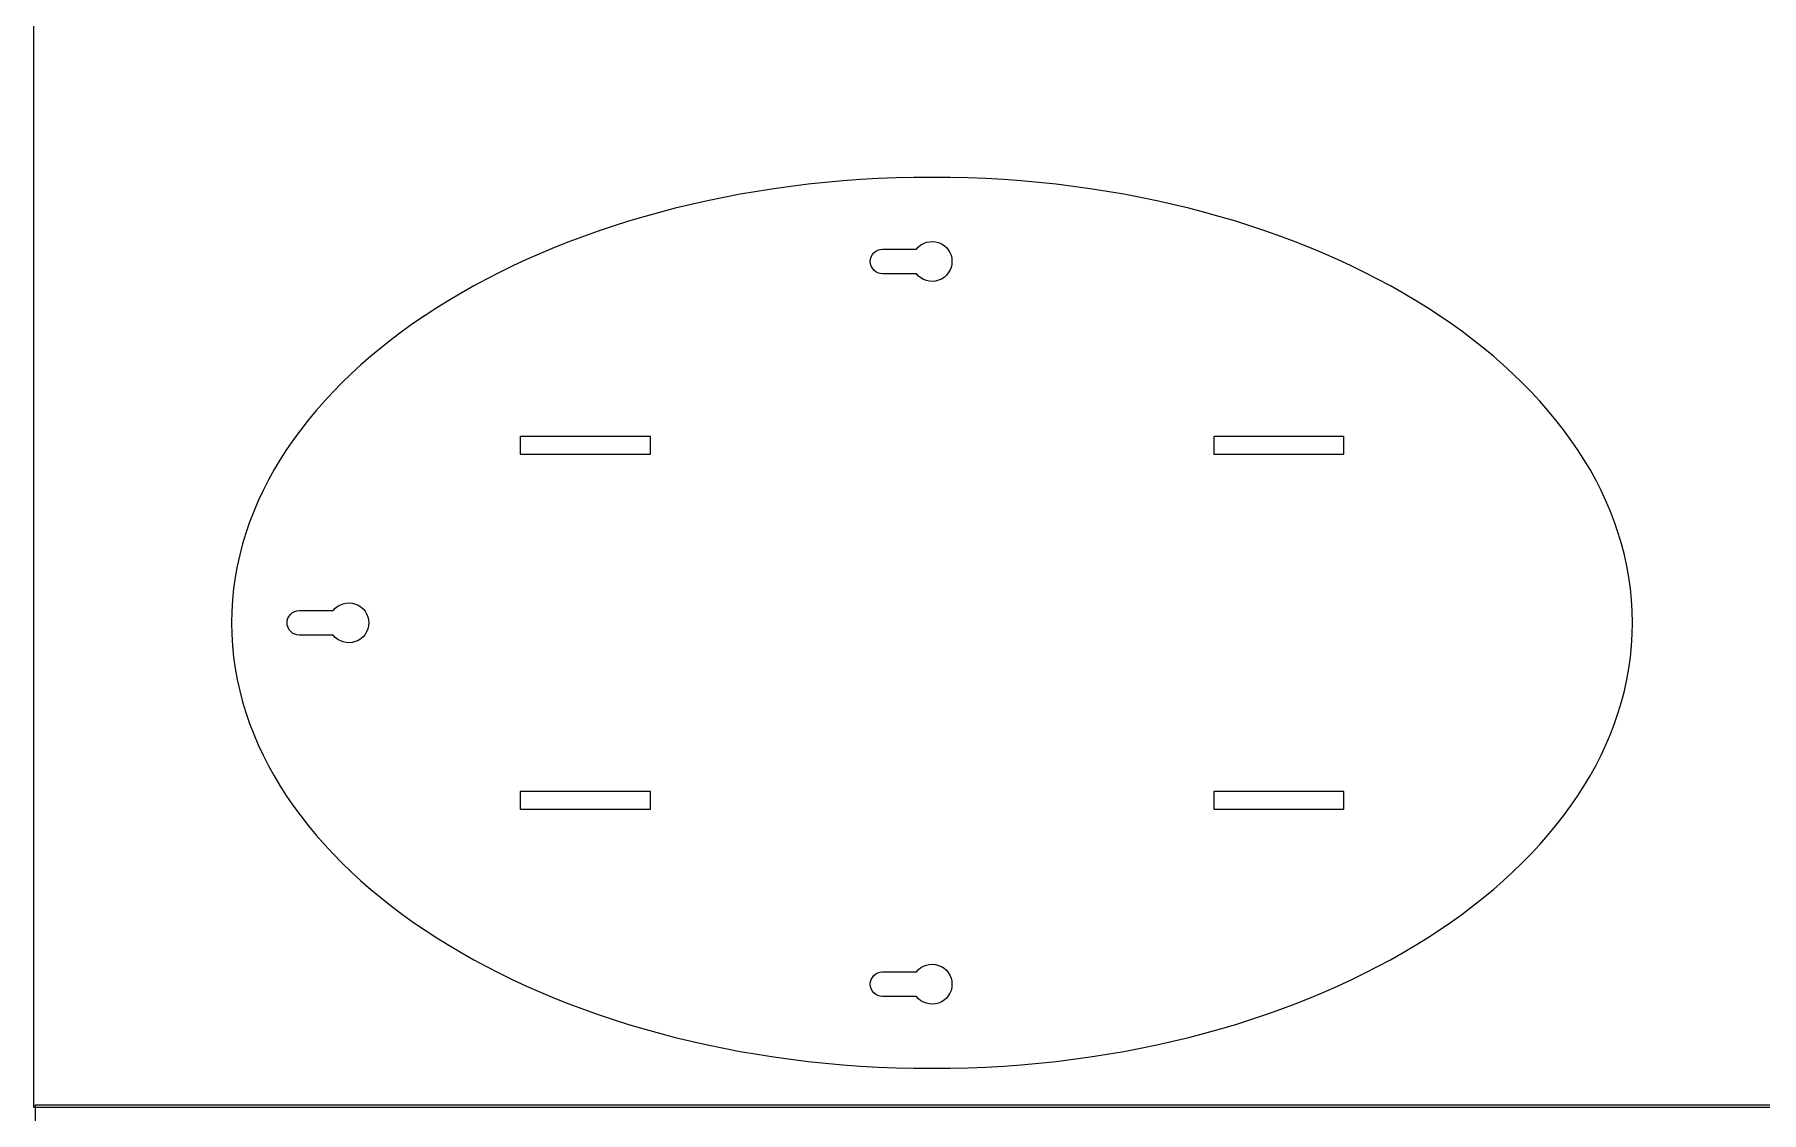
# Model space of a CAD drawing. Header units: millimetres. Extents: x -4341 to -1341, y 833 to 2033.
# Drawn here: x -2540 to -1956, y 1231 to 1595 of the extents above; entities that cross this region are included whole.
import ezdxf

# ---------------------------------------------------------------- set-up
doc = ezdxf.new("R2010")
doc.units = ezdxf.units.MM
doc.header["$MEASUREMENT"] = 0
doc.layers.add('Camada 1', color=7, linetype='Continuous')
doc.layers.add('CORTE', color=7, linetype='Continuous')

msp = doc.modelspace()

# ---------------------------------------------------------------- linework, layer by layer
at = {"layer": 'Camada 1', "color": 230, "lineweight": 9}
for points in [[(-2540.518, 1632.5832), (-2540.518, 1632.5832), (-1940.518, 1632.5832), (-1940.518, 1632.5832), (-1940.518, 1632.5832), (-1940.518, 1632.5832), (-1940.518, 1232.5832), (-1940.518, 1232.5832), (-1940.518, 1232.5832), (-1940.518, 1232.5832), (-2540.518, 1232.5832), (-2540.518, 1232.5832), (-2540.518, 1232.5832), (-2540.518, 1232.5832), (-2540.518, 1632.5832), (-2540.518, 1632.5832)], [(-2539.7927, 833.2985), (-2539.7927, 833.2985), (-1939.7927, 833.2985), (-1939.7927, 833.2985), (-1939.7927, 833.2985), (-1939.7927, 833.2985), (-1939.7927, 1233.2985), (-1939.7927, 1233.2985), (-1939.7927, 1233.2985), (-1939.7927, 1233.2985), (-2539.7927, 1233.2985), (-2539.7927, 1233.2985), (-2539.7927, 1233.2985), (-2539.7927, 1233.2985), (-2539.7927, 833.2985), (-2539.7927, 833.2985)]]:
    msp.add_open_spline(points, degree=3, knots=[0, 0, 0, 0, 0.2, 0.2, 0.2, 0.2, 0.4, 0.4, 0.4, 0.4, 0.6, 0.6, 0.6, 0.6, 1, 1, 1, 1], dxfattribs=at)
at = {"layer": 'CORTE', "color": 250, "lineweight": 9}
for points, knots in [([(-2473.5005, 1396.3021), (-2473.5005, 1479.4771), (-2367.4369, 1546.9039), (-2236.6009, 1546.9039), (-2236.6009, 1546.9039), (-2105.7649, 1546.9041), (-1999.7011, 1479.4775), (-1999.7007, 1396.3025), (-1999.7007, 1396.3025), (-1999.7003, 1313.1275), (-2105.7635, 1245.7005), (-2236.5997, 1245.7003), (-2236.5997, 1245.7003), (-2367.4363, 1245.6999), (-2473.5005, 1313.1267), (-2473.5005, 1396.3021)], [0, 0, 0, 0, 0.2, 0.2, 0.2, 0.2, 0.4, 0.4, 0.4, 0.4, 0.6, 0.6, 0.6, 0.6, 1, 1, 1, 1]), ([(-2241.8973, 1522.6423), (-2241.8973, 1522.6423), (-2253.3309, 1522.6423), (-2253.3309, 1522.6423), (-2253.3309, 1522.6423), (-2254.4367, 1522.6417), (-2255.4969, 1522.2017), (-2256.2783, 1521.4193), (-2256.2783, 1521.4193), (-2257.0597, 1520.6369), (-2257.4983, 1519.5815), (-2257.4975, 1518.4757), (-2257.4975, 1518.4757), (-2257.4975, 1518.4757), (-2257.4975, 1518.4755), (-2257.4975, 1518.4755), (-2257.4975, 1518.4755), (-2257.4969, 1517.3699), (-2257.0569, 1516.3097), (-2256.2745, 1515.5283), (-2256.2745, 1515.5283), (-2255.4921, 1514.7469), (-2254.4367, 1514.3083), (-2253.3309, 1514.3089), (-2253.3309, 1514.3089), (-2253.3309, 1514.3089), (-2241.8973, 1514.3089), (-2241.8973, 1514.3089), (-2241.8973, 1514.3089), (-2240.1215, 1512.0535), (-2237.1113, 1511.1713), (-2234.3989, 1512.1115), (-2234.3989, 1512.1115), (-2231.6865, 1513.0517), (-2229.8681, 1515.6075), (-2229.8693, 1518.4783), (-2229.8693, 1518.4783), (-2229.8703, 1521.3489), (-2231.6907, 1523.9035), (-2234.4039, 1524.8415), (-2234.4039, 1524.8415), (-2237.1169, 1525.7797), (-2240.1233, 1524.8993), (-2241.8973, 1522.6423)], [0, 0, 0, 0, 0.08333333, 0.08333333, 0.08333333, 0.08333333, 0.16666667, 0.16666667, 0.16666667, 0.16666667, 0.25, 0.25, 0.25, 0.25, 0.33333333, 0.33333333, 0.33333333, 0.33333333, 0.41666667, 0.41666667, 0.41666667, 0.41666667, 0.5, 0.5, 0.5, 0.5, 0.58333333, 0.58333333, 0.58333333, 0.58333333, 0.66666667, 0.66666667, 0.66666667, 0.66666667, 0.75, 0.75, 0.75, 0.75, 0.83333333, 0.83333333, 0.83333333, 0.83333333, 1, 1, 1, 1]), ([(-2375.9039, 1453.3021), (-2375.9039, 1453.3021), (-2375.9039, 1459.3021), (-2375.9039, 1459.3021), (-2375.9039, 1459.3021), (-2375.9039, 1459.3021), (-2331.8845, 1459.3021), (-2331.8845, 1459.3021), (-2331.8845, 1459.3021), (-2331.8845, 1459.3021), (-2331.8845, 1453.3021), (-2331.8845, 1453.3021), (-2331.8845, 1453.3021), (-2331.8845, 1453.3021), (-2375.9039, 1453.3021), (-2375.9039, 1453.3021)], [0, 0, 0, 0, 0.2, 0.2, 0.2, 0.2, 0.4, 0.4, 0.4, 0.4, 0.6, 0.6, 0.6, 0.6, 1, 1, 1, 1]), ([(-2141.3183, 1453.3021), (-2141.3183, 1453.3021), (-2141.3183, 1459.3021), (-2141.3183, 1459.3021), (-2141.3183, 1459.3021), (-2141.3183, 1459.3021), (-2097.2991, 1459.3021), (-2097.2991, 1459.3021), (-2097.2991, 1459.3021), (-2097.2991, 1459.3021), (-2097.2991, 1453.3021), (-2097.2991, 1453.3021), (-2097.2991, 1453.3021), (-2097.2991, 1453.3021), (-2141.3183, 1453.3021), (-2141.3183, 1453.3021)], [0, 0, 0, 0, 0.2, 0.2, 0.2, 0.2, 0.4, 0.4, 0.4, 0.4, 0.6, 0.6, 0.6, 0.6, 1, 1, 1, 1]), ([(-2439.1487, 1400.4687), (-2439.1487, 1400.4687), (-2450.5825, 1400.4687), (-2450.5825, 1400.4687), (-2450.5825, 1400.4687), (-2451.6883, 1400.4681), (-2452.7483, 1400.0281), (-2453.5297, 1399.2457), (-2453.5297, 1399.2457), (-2454.3111, 1398.4635), (-2454.7497, 1397.4079), (-2454.7491, 1396.3021), (-2454.7491, 1396.3021), (-2454.7491, 1396.3021), (-2454.7491, 1396.3021), (-2454.7491, 1396.3021), (-2454.7491, 1396.3021), (-2454.7483, 1395.1963), (-2454.3085, 1394.1361), (-2453.5261, 1393.3547), (-2453.5261, 1393.3547), (-2452.7437, 1392.5733), (-2451.6883, 1392.1347), (-2450.5825, 1392.1355), (-2450.5825, 1392.1355), (-2450.5825, 1392.1355), (-2439.1487, 1392.1355), (-2439.1487, 1392.1355), (-2439.1487, 1392.1355), (-2437.3729, 1389.8799), (-2434.3627, 1388.9977), (-2431.6505, 1389.9379), (-2431.6505, 1389.9379), (-2428.9381, 1390.8781), (-2427.1197, 1393.4341), (-2427.1207, 1396.3047), (-2427.1207, 1396.3047), (-2427.1219, 1399.1755), (-2428.9423, 1401.7299), (-2431.6555, 1402.6681), (-2431.6555, 1402.6681), (-2434.3685, 1403.6061), (-2437.3747, 1402.7257), (-2439.1487, 1400.4687)], [0, 0, 0, 0, 0.08333333, 0.08333333, 0.08333333, 0.08333333, 0.16666667, 0.16666667, 0.16666667, 0.16666667, 0.25, 0.25, 0.25, 0.25, 0.33333333, 0.33333333, 0.33333333, 0.33333333, 0.41666667, 0.41666667, 0.41666667, 0.41666667, 0.5, 0.5, 0.5, 0.5, 0.58333333, 0.58333333, 0.58333333, 0.58333333, 0.66666667, 0.66666667, 0.66666667, 0.66666667, 0.75, 0.75, 0.75, 0.75, 0.83333333, 0.83333333, 0.83333333, 0.83333333, 1, 1, 1, 1]), ([(-2375.9039, 1333.3021), (-2375.9039, 1333.3021), (-2375.9039, 1339.3021), (-2375.9039, 1339.3021), (-2375.9039, 1339.3021), (-2375.9039, 1339.3021), (-2331.8845, 1339.3021), (-2331.8845, 1339.3021), (-2331.8845, 1339.3021), (-2331.8845, 1339.3021), (-2331.8845, 1333.3021), (-2331.8845, 1333.3021), (-2331.8845, 1333.3021), (-2331.8845, 1333.3021), (-2375.9039, 1333.3021), (-2375.9039, 1333.3021)], [0, 0, 0, 0, 0.2, 0.2, 0.2, 0.2, 0.4, 0.4, 0.4, 0.4, 0.6, 0.6, 0.6, 0.6, 1, 1, 1, 1]), ([(-2141.3169, 1333.3021), (-2141.3169, 1333.3021), (-2141.3169, 1339.3021), (-2141.3169, 1339.3021), (-2141.3169, 1339.3021), (-2141.3169, 1339.3021), (-2097.2975, 1339.3021), (-2097.2975, 1339.3021), (-2097.2975, 1339.3021), (-2097.2975, 1339.3021), (-2097.2975, 1333.3021), (-2097.2975, 1333.3021), (-2097.2975, 1333.3021), (-2097.2975, 1333.3021), (-2141.3169, 1333.3021), (-2141.3169, 1333.3021)], [0, 0, 0, 0, 0.2, 0.2, 0.2, 0.2, 0.4, 0.4, 0.4, 0.4, 0.6, 0.6, 0.6, 0.6, 1, 1, 1, 1]), ([(-2241.8973, 1278.2953), (-2241.8973, 1278.2953), (-2253.3309, 1278.2953), (-2253.3309, 1278.2953), (-2253.3309, 1278.2953), (-2254.4367, 1278.2945), (-2255.4969, 1277.8547), (-2256.2783, 1277.0723), (-2256.2783, 1277.0723), (-2257.0597, 1276.2899), (-2257.4983, 1275.2345), (-2257.4975, 1274.1287), (-2257.4975, 1274.1287), (-2257.4975, 1274.1287), (-2257.4975, 1274.1285), (-2257.4975, 1274.1285), (-2257.4975, 1274.1285), (-2257.4969, 1273.0229), (-2257.0569, 1271.9627), (-2256.2745, 1271.1813), (-2256.2745, 1271.1813), (-2255.4921, 1270.3999), (-2254.4367, 1269.9613), (-2253.3309, 1269.9619), (-2253.3309, 1269.9619), (-2253.3309, 1269.9619), (-2241.8973, 1269.9619), (-2241.8973, 1269.9619), (-2241.8973, 1269.9619), (-2240.1215, 1267.7063), (-2237.1113, 1266.8241), (-2234.3989, 1267.7643), (-2234.3989, 1267.7643), (-2231.6865, 1268.7045), (-2229.8681, 1271.2605), (-2229.8693, 1274.1313), (-2229.8693, 1274.1313), (-2229.8703, 1277.0019), (-2231.6907, 1279.5565), (-2234.4039, 1280.4945), (-2234.4039, 1280.4945), (-2237.1169, 1281.4327), (-2240.1233, 1280.5523), (-2241.8973, 1278.2953)], [0, 0, 0, 0, 0.08333333, 0.08333333, 0.08333333, 0.08333333, 0.16666667, 0.16666667, 0.16666667, 0.16666667, 0.25, 0.25, 0.25, 0.25, 0.33333333, 0.33333333, 0.33333333, 0.33333333, 0.41666667, 0.41666667, 0.41666667, 0.41666667, 0.5, 0.5, 0.5, 0.5, 0.58333333, 0.58333333, 0.58333333, 0.58333333, 0.66666667, 0.66666667, 0.66666667, 0.66666667, 0.75, 0.75, 0.75, 0.75, 0.83333333, 0.83333333, 0.83333333, 0.83333333, 1, 1, 1, 1])]:
    msp.add_open_spline(points, degree=3, knots=knots, dxfattribs=at)

doc.saveas('drawing.dxf')
